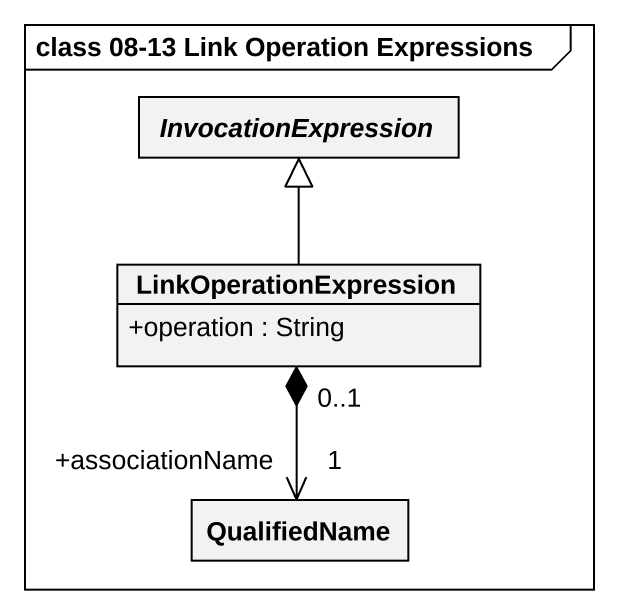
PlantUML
@startuml
mainframe class 08-13 Link Operation Expressions
hide circle
hide empty members
skinparam classAttributeIconSize 0
abstract class InvocationExpression
class LinkOperationExpression {
  +operation : String
}
class QualifiedName
LinkOperationExpression -up-|> InvocationExpression
LinkOperationExpression "0..1" *--> "+associationName\n1" QualifiedName
@enduml
